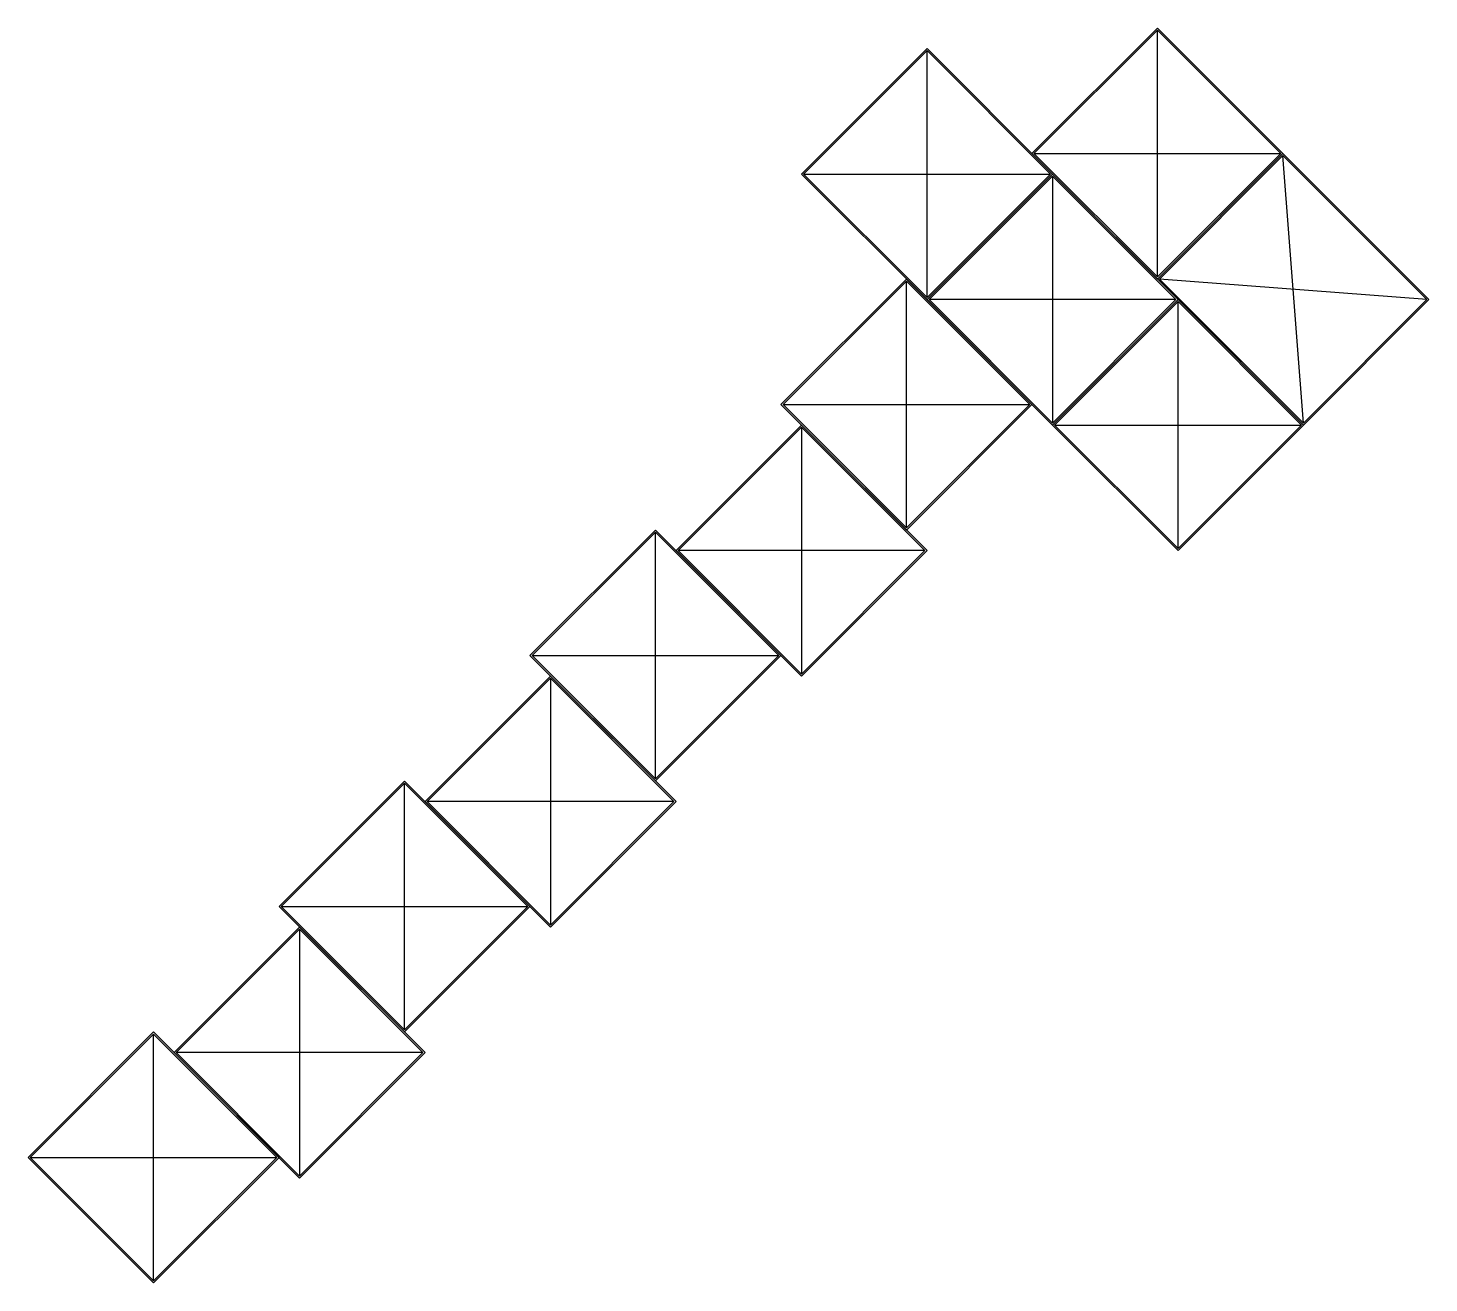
# Model space of a CAD drawing. Header units: millimetres. Extents: x -557 to 406, y -823 to 39.
import ezdxf

# ---------------------------------------------------------------- set-up
doc = ezdxf.new("R2010")
doc.units = ezdxf.units.MM

msp = doc.modelspace()

# ---------------------------------------------------------------- linework, layer by layer
at = {"extrusion": (0, 0, -1)}
for p, q in [((219.39, -131.71), (219.39, 38)), ((61, -145.85), (61, 23.85)), ((134.54, -46.86), (304.25, -46.86)), ((319.8, -232.12), (305.66, -48.27)), ((-23.85, -61), (145.85, -61)), ((147.27, -62.41), (147.27, -232.12)), ((46.86, -304.24), (46.86, -134.54)), ((404.66, -147.26), (220.81, -133.12)), ((232.12, -147.26), (62.42, -147.27)), ((233.54, -318.38), (233.54, -148.68)), ((-37.99, -219.39), (131.71, -219.39)), ((-25.26, -234.95), (-25.26, -404.65)), ((148.68, -233.53), (318.39, -233.53)), ((-125.67, -476.78), (-125.67, -307.07)), ((59.59, -319.8), (-110.12, -319.8)), ((-210.53, -391.93), (-40.82, -391.93)), ((-197.8, -407.48), (-197.8, -577.19)), ((-298.2, -649.32), (-298.21, -479.61)), ((-112.94, -492.34), (-282.65, -492.34)), ((-383.06, -564.46), (-213.35, -564.46)), ((-370.33, -580.02), (-370.33, -749.73)), ((-470.74, -821.85), (-470.74, -652.15)), ((-285.48, -664.87), (-455.18, -664.87)), ((-555.59, -737), (-385.88, -737))]:
    msp.add_line(p, q, dxfattribs=at)
for p, q in [((219.39, -133.12), (305.66, -46.86)), ((305.66, -46.86), (406.07, -147.26)), ((220.81, -133.12), (305.66, -48.27)), ((305.66, -48.27), (404.66, -147.26)), ((319.8, -232.12), (220.81, -133.12)), ((319.8, -233.53), (233.54, -147.26)), ((406.07, -147.26), (319.8, -233.53)), ((404.66, -147.26), (319.8, -232.12))]:
    msp.add_line(p, q)
for points in [[(219.39, 39.41), (305.66, -46.86), (219.39, -133.12), (133.13, -46.86)], [(219.39, 38), (304.25, -46.86), (219.39, -131.71), (134.54, -46.86)], [(61, 25.27), (147.27, -61), (61, -147.27), (-25.27, -61)], [(61, 23.85), (145.85, -61), (61, -145.85), (-23.85, -61)], [(147.27, -61), (233.54, -147.26), (147.27, -233.53), (61, -147.27)], [(147.27, -62.41), (232.12, -147.26), (147.27, -232.12), (62.42, -147.27)], [(46.86, -133.12), (133.13, -219.39), (46.86, -305.66), (-39.41, -219.39)], [(46.86, -134.54), (131.71, -219.39), (46.86, -304.24), (-37.99, -219.39)], [(233.54, -147.26), (319.8, -233.53), (233.54, -319.8), (147.27, -233.53)], [(233.54, -148.68), (318.39, -233.53), (233.54, -318.38), (148.68, -233.53)], [(-25.26, -233.53), (61, -319.8), (-25.26, -406.07), (-111.53, -319.8)], [(-25.26, -234.95), (59.59, -319.8), (-25.26, -404.65), (-110.12, -319.8)], [(-125.67, -305.66), (-39.41, -391.93), (-125.67, -478.19), (-211.94, -391.93)], [(-125.67, -307.07), (-40.82, -391.93), (-125.67, -476.78), (-210.53, -391.93)], [(-197.8, -406.07), (-111.53, -492.34), (-197.8, -578.6), (-284.06, -492.34)], [(-197.8, -407.48), (-112.94, -492.34), (-197.8, -577.19), (-282.65, -492.34)], [(-298.21, -478.2), (-211.94, -564.46), (-298.2, -650.73), (-384.47, -564.46)], [(-298.21, -479.61), (-213.35, -564.46), (-298.2, -649.32), (-383.06, -564.46)], [(-370.33, -578.61), (-284.06, -664.87), (-370.33, -751.14), (-456.6, -664.87)], [(-370.33, -580.02), (-285.48, -664.87), (-370.33, -749.73), (-455.18, -664.87)], [(-470.74, -650.73), (-384.47, -737), (-470.74, -823.27), (-557, -737)], [(-470.74, -652.15), (-385.88, -737), (-470.74, -821.85), (-555.59, -737)]]:
    msp.add_lwpolyline(points, close=True)
for p in [(219.39, -46.86), (61, -61), (46.86, -219.39), (233.54, -233.53), (-125.67, -391.93), (-298.21, -564.46), (-470.74, -737)]:
    msp.add_point(p, dxfattribs=at)

doc.saveas('drawing.dxf')
